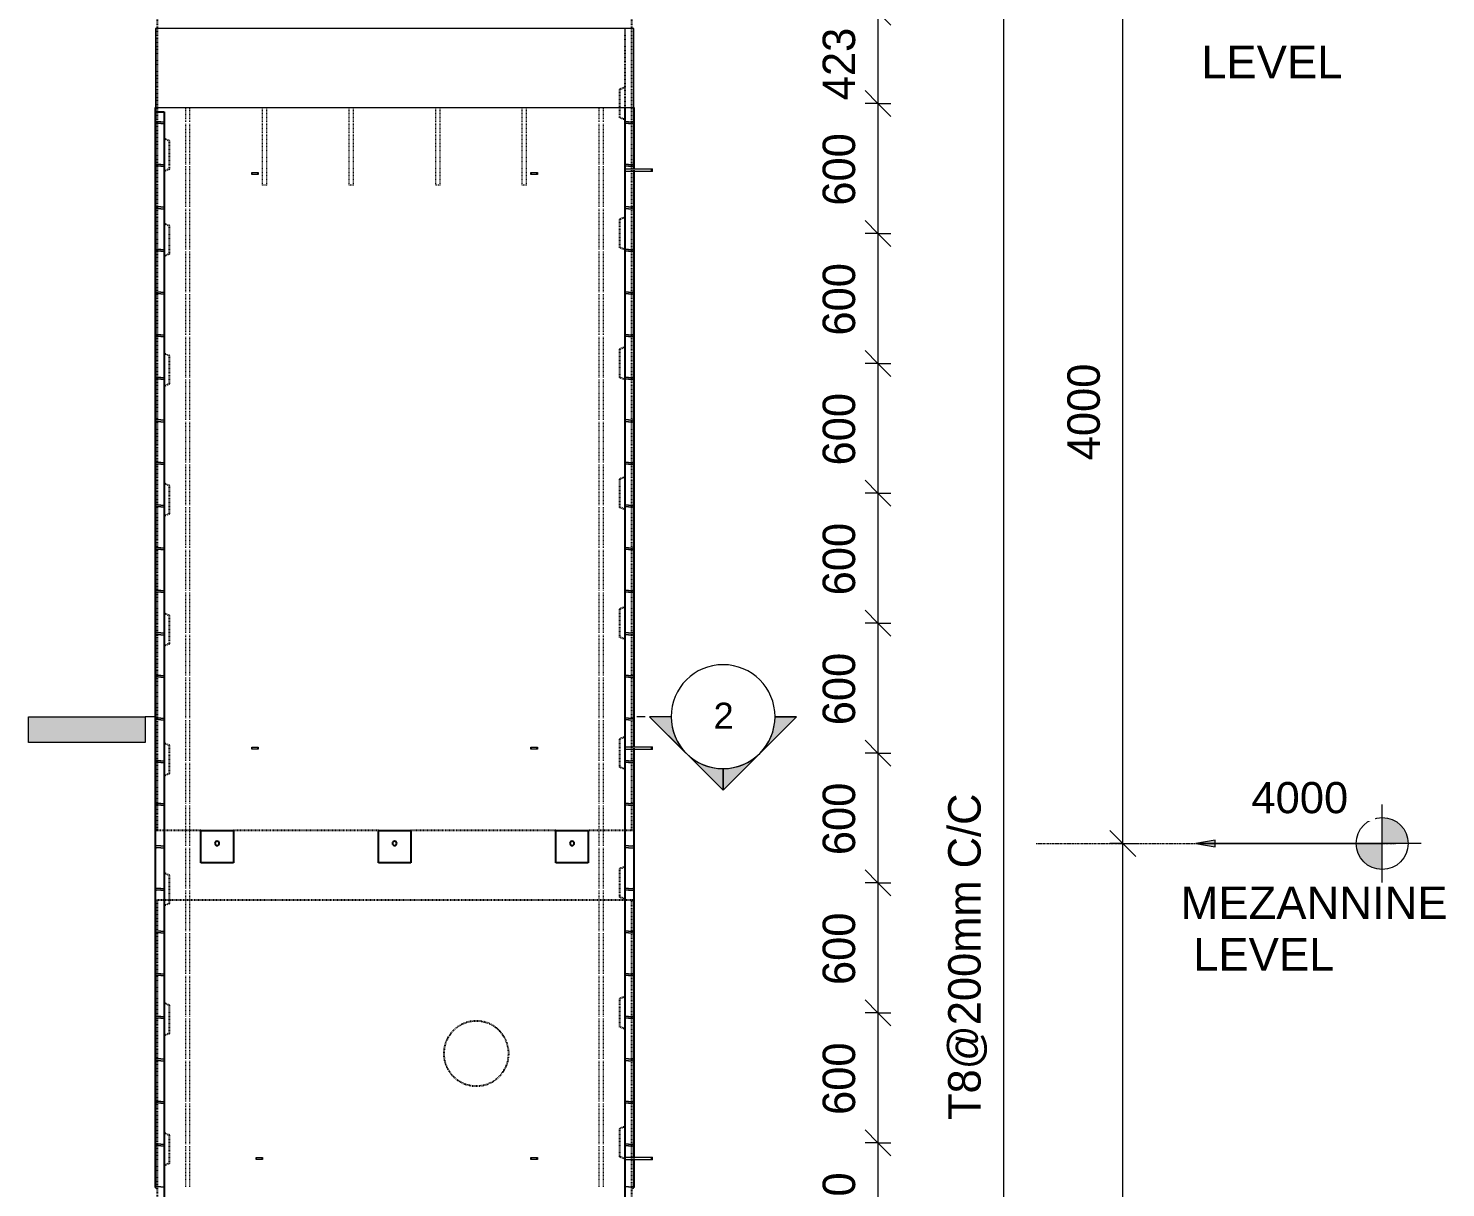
# Model space of a CAD drawing. Header units: millimetres. Extents: x -12535 to 7900, y -3006 to 13189.
# Drawn here: x -5556 to 993, y 2070 to 7425 of the extents above; entities that cross this region are included whole.
import ezdxf

# ---------------------------------------------------------------- set-up
doc = ezdxf.new("R2010")
doc.units = ezdxf.units.MM
doc.linetypes.add('Dash', pattern=[6.36, 3.18, -3.18])
doc.linetypes.add('Hidden', pattern=[7.14, 4.76, -2.38])
for name, color, linetype, lineweight in [('A-ANNO-DIMS', 211, 'Continuous', 9), ('A-ANNO-DIMS-60', 211, 'Continuous', 9), ('A-DETL-HDLN', 90, 'Hidden', 18), ('A-GENM', 13, 'Continuous', 18), ('A-WALL', 113, 'Continuous', 25), ('A-WALL-HDLN', 110, 'Dash', 25), ('G-ANNO-DIMS', 111, 'Continuous', 9), ('G-ANNO-SYMB', 111, 'Continuous', 9), ('G-ANNO-TEXT', 231, 'Continuous', 9), ('S-BEAM', 12, 'Continuous', 18), ('S-RBAR', 171, 'Continuous', 18)]:
    doc.layers.add(name, color=color, linetype=linetype, lineweight=lineweight)
doc.styles.add('Arial', font='arial.ttf', dxfattribs={"height": 120})
doc.styles.add('Arial_1', font='arial.ttf', dxfattribs={"height": 150})
doc.styles.add('Arial_2', font='arial.ttf', dxfattribs={"height": 144})
doc.styles.add('Nirmala UI Semilight', font='NirmalaS.ttf', dxfattribs={"height": 150})
doc.dimstyles.new('Arrow_Filled_-_2_5_NI_UI', dxfattribs={"dimscale": 304.8, "dimtxt": 157.104592, "dimasz": 0.393701, "dimexe": 0.19685, "dimexo": 0.0625, "dimgap": 0.19685, "dimtad": 1, "dimdec": 0, "dimzin": 0, "dimdsep": 46, "dimtxsty": 'Nirmala UI Semilight', "dimblk1": 'OBLIQUE', "dimblk2": 'OBLIQUE', "dimsah": 1, "dimcen": 0.09, "dimazin": 0, "dimtfac": 1, "dimtdec": 4, "dimtix": 1, "dimtmove": 0, "dimatfit": 3, "dimfxl": 0.19685, "dimfxlon": 1, "dimtvp": 1, "dimtolj": 1, "dimtzin": 0, "dimarcsym": 2})
doc.dimstyles.new('Arrow_Filled_-_2_5_NI_UI_1', dxfattribs={"dimscale": 304.8, "dimtxt": 157.104592, "dimasz": 0.393701, "dimexe": 0.19685, "dimexo": 0.0625, "dimgap": 0.19685, "dimtad": 1, "dimdec": 0, "dimzin": 0, "dimdsep": 46, "dimtxsty": 'Nirmala UI Semilight', "dimblk1": 'OBLIQUE', "dimblk2": 'OBLIQUE', "dimsah": 1, "dimcen": 0.09, "dimazin": 0, "dimtfac": 1, "dimtdec": 4, "dimtix": 1, "dimtmove": 2, "dimatfit": 3, "dimfxl": 0.19685, "dimfxlon": 1, "dimtvp": 1, "dimtolj": 1, "dimtzin": 0, "dimarcsym": 2})

# ---------------------------------------------------------------- blocks, each defined once
blk = doc.blocks.new('RR spread anchor face based - RR-SA-2_5-150-1876458-Elevation Front')
at = {"layer": 'A-GENM'}
for p, q in [((-3233.8, 6759.9), (-3231.3, 6759.9)), ((-3233.8, 6749.9), (-3233.8, 6759.9)), ((-3231.3, 6749.9), (-3233.8, 6749.9)), ((-3231.3, 6759.9), (-3206.3, 6759.9)), ((-3231.3, 6749.9), (-3231.3, 6759.9)), ((-3206.3, 6749.9), (-3231.3, 6749.9)), ((-3206.3, 6759.9), (-3203.8, 6759.9)), ((-3206.3, 6749.9), (-3206.3, 6759.9)), ((-3203.8, 6749.9), (-3206.3, 6749.9)), ((-3203.8, 6759.9), (-3203.8, 6749.9))]:
    blk.add_line(p, q, dxfattribs=at)
blk = doc.blocks.new('M_Rectangular Corbel - M_Rectangular Corbel-2619637-Elevation Front')
at = {"layer": 'S-BEAM'}
for p, q in [((-4968.8, 7425), (-4968.8, 7060)), ((-2758.8, 7425), (-4968.8, 7425)), ((-2758.8, 7060), (-2758.8, 7425)), ((-4968.8, 7060), (-2758.8, 7060))]:
    blk.add_line(p, q, dxfattribs=at)
blk = doc.blocks.new('RR spread anchor face based - RR-SA-4_0-180-1726831-Elevation Front')
at = {"layer": 'A-GENM'}
for p, q in [((-2798.8, -459.1), (-2676.7, -459.1)), ((-2676.7, -471.1), (-2798.8, -471.1)), ((-2676.7, -459.1), (-2671.7, -459.1)), ((-2676.7, -471.1), (-2676.7, -459.1)), ((-2671.7, -471.1), (-2676.7, -471.1)), ((-2671.7, -471.1), (-2671.7, -459.1))]:
    blk.add_line(p, q, dxfattribs=at)
blk = doc.blocks.new('DIMBLOCK34-Elevation Front')
at = {"layer": 'A-ANNO-DIMS-60'}
for p, q in [((-1630, 7500), (-1690, 7560)), ((-1630, 7500), (-1690, 7500)), ((-1630, 7500), (-1630, 7077.5)), ((-1630, 7500), (-1570, 7440)), ((-1630, 7500), (-1570, 7500)), ((-1630, 7077.5), (-1690, 7137.5)), ((-1630, 7077.5), (-1690, 7077.5)), ((-1630, 7077.5), (-1570, 7017.5)), ((-1630, 7077.5), (-1570, 7077.5))]:
    blk.add_line(p, q, dxfattribs=at)
at = {"layer": 'A-ANNO-DIMS-60', "color": 0, "insert": (-1885.7, 7093.1), "char_height": 150, "width": 414.756, "attachment_point": 1, "rotation": 90, "line_spacing_factor": 1.142579, "style": 'Nirmala UI Semilight'}
blk.add_mtext('423', dxfattribs=at)
blk = doc.blocks.new('_Oblique')
at = {"color": 0, "linetype": 'ByBlock', "lineweight": -2}
blk.add_line((-0.5, -0.5), (0.5, 0.5), dxfattribs=at)
blk = doc.blocks.new('DIMBLOCK35-Elevation Front')
at = {"layer": 'A-ANNO-DIMS-60'}
for p, q in [((-1630, 7077.5), (-1690, 7137.5)), ((-1630, 7077.5), (-1690, 7077.5)), ((-1630, 7077.5), (-1630, 6477.5)), ((-1630, 7077.5), (-1570, 7017.5)), ((-1630, 7077.5), (-1570, 7077.5)), ((-1630, 6477.5), (-1690, 6537.5)), ((-1630, 6477.5), (-1690, 6477.5)), ((-1630, 6477.5), (-1570, 6417.5)), ((-1630, 6477.5), (-1570, 6477.5))]:
    blk.add_line(p, q, dxfattribs=at)
at = {"layer": 'A-ANNO-DIMS-60', "color": 0, "insert": (-1885.7, 6606.1), "char_height": 150, "width": 411.328, "attachment_point": 1, "rotation": 90, "line_spacing_factor": 1.142579, "style": 'Nirmala UI Semilight'}
blk.add_mtext('600', dxfattribs=at)
blk = doc.blocks.new('DIMBLOCK36-Elevation Front')
at = {"layer": 'A-ANNO-DIMS-60'}
for p, q in [((-1630, 6477.5), (-1690, 6537.5)), ((-1630, 6477.5), (-1690, 6477.5)), ((-1630, 6477.5), (-1630, 5877.5)), ((-1630, 6477.5), (-1570, 6417.5)), ((-1630, 6477.5), (-1570, 6477.5)), ((-1630, 5877.5), (-1690, 5937.5)), ((-1630, 5877.5), (-1690, 5877.5)), ((-1630, 5877.5), (-1570, 5817.5)), ((-1630, 5877.5), (-1570, 5877.5))]:
    blk.add_line(p, q, dxfattribs=at)
at = {"layer": 'A-ANNO-DIMS-60', "color": 0, "insert": (-1885.7, 6006.1), "char_height": 150, "width": 411.328, "attachment_point": 1, "rotation": 90, "line_spacing_factor": 1.142579, "style": 'Nirmala UI Semilight'}
blk.add_mtext('600', dxfattribs=at)
blk = doc.blocks.new('DIMBLOCK37-Elevation Front')
at = {"layer": 'A-ANNO-DIMS-60'}
for p, q in [((-1630, 5877.5), (-1690, 5937.5)), ((-1630, 5877.5), (-1690, 5877.5)), ((-1630, 5877.5), (-1630, 5277.5)), ((-1630, 5877.5), (-1570, 5817.5)), ((-1630, 5877.5), (-1570, 5877.5)), ((-1630, 5277.5), (-1690, 5337.5)), ((-1630, 5277.5), (-1690, 5277.5)), ((-1630, 5277.5), (-1570, 5217.5)), ((-1630, 5277.5), (-1570, 5277.5))]:
    blk.add_line(p, q, dxfattribs=at)
at = {"layer": 'A-ANNO-DIMS-60', "color": 0, "insert": (-1885.7, 5406.1), "char_height": 150, "width": 411.328, "attachment_point": 1, "rotation": 90, "line_spacing_factor": 1.142579, "style": 'Nirmala UI Semilight'}
blk.add_mtext('600', dxfattribs=at)
blk = doc.blocks.new('DIMBLOCK38-Elevation Front')
at = {"layer": 'A-ANNO-DIMS-60'}
for p, q in [((-1630, 5277.5), (-1690, 5337.5)), ((-1630, 5277.5), (-1690, 5277.5)), ((-1630, 5277.5), (-1630, 4677.5)), ((-1630, 5277.5), (-1570, 5217.5)), ((-1630, 5277.5), (-1570, 5277.5)), ((-1630, 4677.5), (-1690, 4737.5)), ((-1630, 4677.5), (-1690, 4677.5)), ((-1630, 4677.5), (-1570, 4617.5)), ((-1630, 4677.5), (-1570, 4677.5))]:
    blk.add_line(p, q, dxfattribs=at)
at = {"layer": 'A-ANNO-DIMS-60', "color": 0, "insert": (-1885.7, 4806.1), "char_height": 150, "width": 411.328, "attachment_point": 1, "rotation": 90, "line_spacing_factor": 1.142579, "style": 'Nirmala UI Semilight'}
blk.add_mtext('600', dxfattribs=at)
blk = doc.blocks.new('DIMBLOCK39-Elevation Front')
at = {"layer": 'A-ANNO-DIMS-60'}
for p, q in [((-1630, 4677.5), (-1690, 4737.5)), ((-1630, 4677.5), (-1690, 4677.5)), ((-1630, 4677.5), (-1630, 4077.5)), ((-1630, 4677.5), (-1570, 4617.5)), ((-1630, 4677.5), (-1570, 4677.5)), ((-1630, 4077.5), (-1690, 4137.5)), ((-1630, 4077.5), (-1690, 4077.5)), ((-1630, 4077.5), (-1570, 4017.5)), ((-1630, 4077.5), (-1570, 4077.5))]:
    blk.add_line(p, q, dxfattribs=at)
at = {"layer": 'A-ANNO-DIMS-60', "color": 0, "insert": (-1885.7, 4206.1), "char_height": 150, "width": 411.328, "attachment_point": 1, "rotation": 90, "line_spacing_factor": 1.142579, "style": 'Nirmala UI Semilight'}
blk.add_mtext('600', dxfattribs=at)
blk = doc.blocks.new('DIMBLOCK40-Elevation Front')
at = {"layer": 'A-ANNO-DIMS-60'}
for p, q in [((-1630, 4077.5), (-1690, 4137.5)), ((-1630, 4077.5), (-1690, 4077.5)), ((-1630, 4077.5), (-1630, 3477.5)), ((-1630, 4077.5), (-1570, 4017.5)), ((-1630, 4077.5), (-1570, 4077.5)), ((-1630, 3477.5), (-1690, 3537.5)), ((-1630, 3477.5), (-1690, 3477.5)), ((-1630, 3477.5), (-1570, 3417.5)), ((-1630, 3477.5), (-1570, 3477.5))]:
    blk.add_line(p, q, dxfattribs=at)
at = {"layer": 'A-ANNO-DIMS-60', "color": 0, "insert": (-1885.7, 3606.1), "char_height": 150, "width": 411.328, "attachment_point": 1, "rotation": 90, "line_spacing_factor": 1.142579, "style": 'Nirmala UI Semilight'}
blk.add_mtext('600', dxfattribs=at)
blk = doc.blocks.new('DIMBLOCK41-Elevation Front')
at = {"layer": 'A-ANNO-DIMS-60'}
for p, q in [((-1630, 3477.5), (-1690, 3537.5)), ((-1630, 3477.5), (-1690, 3477.5)), ((-1630, 3477.5), (-1630, 2877.5)), ((-1630, 3477.5), (-1570, 3417.5)), ((-1630, 3477.5), (-1570, 3477.5)), ((-1630, 2877.5), (-1690, 2937.5)), ((-1630, 2877.5), (-1690, 2877.5)), ((-1630, 2877.5), (-1570, 2817.5)), ((-1630, 2877.5), (-1570, 2877.5))]:
    blk.add_line(p, q, dxfattribs=at)
at = {"layer": 'A-ANNO-DIMS-60', "color": 0, "insert": (-1885.7, 3006.1), "char_height": 150, "width": 411.328, "attachment_point": 1, "rotation": 90, "line_spacing_factor": 1.142579, "style": 'Nirmala UI Semilight'}
blk.add_mtext('600', dxfattribs=at)
blk = doc.blocks.new('DIMBLOCK42-Elevation Front')
at = {"layer": 'A-ANNO-DIMS-60'}
for p, q in [((-1630, 2877.5), (-1690, 2937.5)), ((-1630, 2877.5), (-1690, 2877.5)), ((-1630, 2877.5), (-1630, 2277.5)), ((-1630, 2877.5), (-1570, 2817.5)), ((-1630, 2877.5), (-1570, 2877.5)), ((-1630, 2277.5), (-1690, 2337.5)), ((-1630, 2277.5), (-1690, 2277.5)), ((-1630, 2277.5), (-1570, 2217.5)), ((-1630, 2277.5), (-1570, 2277.5))]:
    blk.add_line(p, q, dxfattribs=at)
at = {"layer": 'A-ANNO-DIMS-60', "color": 0, "insert": (-1885.7, 2406.1), "char_height": 150, "width": 411.328, "attachment_point": 1, "rotation": 90, "line_spacing_factor": 1.142579, "style": 'Nirmala UI Semilight'}
blk.add_mtext('600', dxfattribs=at)
blk = doc.blocks.new('DIMBLOCK43-Elevation Front')
at = {"layer": 'A-ANNO-DIMS-60'}
for p, q in [((-1630, 2277.5), (-1690, 2337.5)), ((-1630, 2277.5), (-1690, 2277.5)), ((-1630, 2277.5), (-1630, 1677.5)), ((-1630, 2277.5), (-1570, 2217.5)), ((-1630, 2277.5), (-1570, 2277.5)), ((-1630, 1677.5), (-1690, 1737.5)), ((-1630, 1677.5), (-1690, 1677.5)), ((-1630, 1677.5), (-1570, 1617.5)), ((-1630, 1677.5), (-1570, 1677.5))]:
    blk.add_line(p, q, dxfattribs=at)
at = {"layer": 'A-ANNO-DIMS-60', "color": 0, "insert": (-1885.7, 1806.1), "char_height": 150, "width": 411.328, "attachment_point": 1, "rotation": 90, "line_spacing_factor": 1.142579, "style": 'Nirmala UI Semilight'}
blk.add_mtext('600', dxfattribs=at)
blk = doc.blocks.new('DIMBLOCK51-Elevation Front')
at = {"layer": 'A-ANNO-DIMS-60'}
for p, q in [((-1050, 7580), (-1110, 7640)), ((-1050, 7580), (-1110, 7580)), ((-1050, 7580), (-1050, -1275)), ((-1050, 7580), (-990, 7520)), ((-1050, 7580), (-990, 7580)), ((-1050, -1275), (-1110, -1215)), ((-1050, -1275), (-1110, -1275)), ((-1050, -1275), (-990, -1335)), ((-1050, -1275), (-990, -1275))]:
    blk.add_line(p, q, dxfattribs=at)
at = {"layer": 'A-ANNO-DIMS-60', "color": 0, "insert": (-1305.7, 2382.7), "char_height": 150, "width": 1847.55, "attachment_point": 1, "rotation": 90, "line_spacing_factor": 1.142579, "style": 'Nirmala UI Semilight'}
blk.add_mtext('T8@200mm C/C', dxfattribs=at)
blk = doc.blocks.new('Spot Elevations - M_Spot Elevation - Target Filled-10609-Elevation Front')
at = {"layer": 'G-ANNO-DIMS'}
h = blk.add_hatch(color=256, dxfattribs=at)
edge = h.paths.add_edge_path()
edge.add_line((647.1, 7660), (767.1, 7660))
edge.add_arc((647.1, 7660), 120, 0, 90)
edge.add_line((647.1, 7780), (647.1, 7660))
h = blk.add_hatch(color=256, dxfattribs=at)
edge = h.paths.add_edge_path()
edge.add_line((647.1, 7660), (527.1, 7660))
edge.add_arc((647.1, 7660), 120, 180, 270)
edge.add_line((647.1, 7540), (647.1, 7660))
for p, q in [((647.1, 7480), (647.1, 7840)), ((827.1, 7660), (-192.9, 7660))]:
    blk.add_line(p, q, dxfattribs=at)
blk.add_circle((647.1, 7660), 120, dxfattribs=at)
blk = doc.blocks.new('DIMBLOCK82-Elevation Front')
at = {"layer": 'A-ANNO-DIMS-60'}
for p, q in [((-499.1, 3660), (-559.1, 3720)), ((-499.1, 3660), (-559.1, 3660)), ((-499.1, -1395), (-499.1, 3660)), ((-499.1, 3660), (-439.1, 3600)), ((-499.1, 3660), (-439.1, 3660)), ((-499.1, -1395), (-559.1, -1335)), ((-499.1, -1395), (-559.1, -1395)), ((-499.1, -1395), (-439.1, -1455)), ((-499.1, -1395), (-439.1, -1395))]:
    blk.add_line(p, q, dxfattribs=at)
at = {"layer": 'A-ANNO-DIMS-60', "color": 0, "insert": (-754.8, 904), "char_height": 150, "width": 548.438, "attachment_point": 1, "rotation": 90, "line_spacing_factor": 1.142579, "style": 'Nirmala UI Semilight'}
blk.add_mtext('5055', dxfattribs=at)
blk = doc.blocks.new('DIMBLOCK83-Elevation Front')
at = {"layer": 'A-ANNO-DIMS-60'}
for p, q in [((-499.1, 7660), (-559.1, 7720)), ((-499.1, 7660), (-559.1, 7660)), ((-499.1, 3660), (-499.1, 7660)), ((-499.1, 7660), (-439.1, 7600)), ((-499.1, 7660), (-439.1, 7660)), ((-499.1, 3660), (-559.1, 3720)), ((-499.1, 3660), (-559.1, 3660)), ((-499.1, 3660), (-439.1, 3600)), ((-499.1, 3660), (-439.1, 3660))]:
    blk.add_line(p, q, dxfattribs=at)
at = {"layer": 'A-ANNO-DIMS-60', "color": 0, "insert": (-754.8, 5430.1), "char_height": 150, "width": 551.866, "attachment_point": 1, "rotation": 90, "line_spacing_factor": 1.142579, "style": 'Nirmala UI Semilight'}
blk.add_mtext('4000', dxfattribs=at)
blk = doc.blocks.new('Detail View - M_Section Tail - Filled Horizontal-14034-Elevation Front')
at = {"layer": 'G-ANNO-SYMB'}
blk.add_hatch(color=256, dxfattribs=at).paths.add_polyline_path([(-5039.6, -754.4), (-5039.6, -634.4), (-5579.6, -634.4), (-5579.6, -754.4)])
for p, q in [((-5579.6, -754.4), (-5579.6, -634.4)), ((-5579.6, -634.4), (-5039.6, -634.4)), ((-5039.6, -634.4), (-5039.6, -754.4)), ((-5039.6, -754.4), (-5579.6, -754.4))]:
    blk.add_line(p, q, dxfattribs=at)
blk = doc.blocks.new('Detail View - M_Section Head - Filled SHOP DWG-1002450-Elevation Front')
at = {"layer": 'G-ANNO-SYMB'}
h = blk.add_hatch(color=256, dxfattribs=at)
edge = h.paths.add_edge_path()
edge.add_line((-2685.4, -634.4), (-2585.9, -634.4))
edge.add_arc((-2345.9, -634.4), 240, 180, 225)
edge.add_line((-2515.6, -804.1), (-2685.4, -634.4))
h = blk.add_hatch(color=256, dxfattribs=at)
edge = h.paths.add_edge_path()
edge.add_line((-2006.5, -634.4), (-2176.2, -804.1))
edge.add_arc((-2345.9, -634.4), 240, 315, 360)
edge.add_line((-2105.9, -634.4), (-2006.5, -634.4))
h = blk.add_hatch(color=256, dxfattribs=at)
edge = h.paths.add_edge_path()
edge.add_line((-2345.9, -973.8), (-2515.6, -804.1))
edge.add_arc((-2345.9, -634.4), 240, 225, 270)
edge.add_line((-2345.9, -874.4), (-2345.9, -973.8))
h = blk.add_hatch(color=256, dxfattribs=at)
edge = h.paths.add_edge_path()
edge.add_line((-2345.9, -973.8), (-2345.9, -874.4))
edge.add_arc((-2345.9, -634.4), 240, 270, 315)
edge.add_line((-2176.2, -804.1), (-2345.9, -973.8))
for p, q in [((-2345.9, -973.8), (-2685.4, -634.4)), ((-2585.9, -634.4), (-2685.4, -634.4)), ((-2685.4, -634.4), (-2515.6, -804.1)), ((-2585.9, -634.4), (-2685.4, -634.4)), ((-2345.9, -973.8), (-2006.5, -634.4)), ((-2176.2, -804.1), (-2006.5, -634.4)), ((-2105.9, -634.4), (-2006.5, -634.4)), ((-2006.5, -634.4), (-2105.9, -634.4)), ((-2515.6, -804.1), (-2345.9, -973.8)), ((-2345.9, -973.8), (-2176.2, -804.1)), ((-2345.9, -874.4), (-2345.9, -973.8)), ((-2345.9, -973.8), (-2345.9, -874.4))]:
    blk.add_line(p, q, dxfattribs=at)
for start, end in [(360, 180), (180, 360), (180, 225), (315, 0), (225, 270), (270, 315)]:
    blk.add_arc((-2345.9, -634.4), 240, start, end, dxfattribs=at)

msp = doc.modelspace()

# ---------------------------------------------------------------- hatches: boundary and pattern name
at = {"layer": 'G-ANNO-DIMS'}
msp.add_hatch(color=256, dxfattribs=at).paths.add_polyline_path([(-161.7, 3660), (-71.7, 3644.1), (-71.7, 3675.9)])

# ---------------------------------------------------------------- linework, layer by layer
at = {"layer": 'A-DETL-HDLN'}
msp.add_line((-898.8, 3660), (761.2, 3660), dxfattribs=at)
at = {"layer": 'A-WALL'}
for p, q in [((-4968.8, 6990), (-4968.8, 7060)), ((-4968.8, 7040), (-4928.8, 7040)), ((-4928.8, 7040), (-4928.8, -1395)), ((-2798.8, -1395), (-2798.8, 7060)), ((-2758.8, 7060), (-2758.8, 6990)), ((-4968.8, 6793.3), (-4968.8, 6989.3)), ((-2758.8, 6989.3), (-2758.8, 6793.3)), ((-4968.8, 6596.5), (-4968.8, 6792.5)), ((-2758.8, 6792.5), (-2758.8, 6775.9)), ((-2758.8, 6763.9), (-2758.8, 6596.5)), ((-4968.8, 6399.7), (-4968.8, 6595.7)), ((-2758.8, 6595.7), (-2758.8, 6399.7)), ((-4968.8, 6202.9), (-4968.8, 6399)), ((-2758.8, 6399), (-2758.8, 6202.9)), ((-4968.8, 6006.2), (-4968.8, 6202.2)), ((-2758.8, 6202.2), (-2758.8, 6006.2)), ((-4968.8, 5809.4), (-4968.8, 6005.4)), ((-2758.8, 6005.4), (-2758.8, 5809.4)), ((-4968.8, 5612.6), (-4968.8, 5808.6)), ((-2758.8, 5808.6), (-2758.8, 5612.6)), ((-4968.8, 5415.8), (-4968.8, 5611.8)), ((-2758.8, 5611.8), (-2758.8, 5415.8)), ((-4968.8, 5219), (-4968.8, 5415.1)), ((-2758.8, 5415.1), (-2758.8, 5219)), ((-4968.8, 5022.3), (-4968.8, 5218.3)), ((-2758.8, 5218.3), (-2758.8, 5022.3)), ((-4968.8, 4825.5), (-4968.8, 5021.5)), ((-2758.8, 5021.5), (-2758.8, 4825.5)), ((-4968.8, 4628.7), (-4968.8, 4824.7)), ((-2758.8, 4824.7), (-2758.8, 4628.7)), ((-4968.8, 4431.9), (-4968.8, 4628)), ((-2758.8, 4628), (-2758.8, 4431.9)), ((-4968.8, 4235.2), (-4968.8, 4431.2)), ((-2758.8, 4431.2), (-2758.8, 4235.2)), ((-4968.8, 4038.4), (-4968.8, 4234.4)), ((-2758.8, 4234.4), (-2758.8, 4105.9)), ((-2758.8, 4093.9), (-2758.8, 4038.4)), ((-4968.8, 3841.6), (-4968.8, 4037.6)), ((-2758.8, 4037.6), (-2758.8, 3841.6)), ((-4968.8, 3644.8), (-4968.8, 3840.8)), ((-2758.8, 3840.8), (-2758.8, 3644.8)), ((-4758.8, 3720), (-4608.8, 3720)), ((-4758.8, 3570), (-4758.8, 3720)), ((-4608.8, 3720), (-4608.8, 3570)), ((-3938.8, 3720), (-3788.8, 3720)), ((-3938.8, 3570), (-3938.8, 3720)), ((-3788.8, 3720), (-3788.8, 3570)), ((-3118.8, 3720), (-2968.8, 3720)), ((-3118.8, 3570), (-3118.8, 3720)), ((-2968.8, 3720), (-2968.8, 3570)), ((-4968.8, 3448), (-4968.8, 3644.1)), ((-2758.8, 3644.1), (-2758.8, 3448)), ((-4608.8, 3570), (-4758.8, 3570)), ((-3788.8, 3570), (-3938.8, 3570)), ((-2968.8, 3570), (-3118.8, 3570)), ((-4968.8, 3251.3), (-4968.8, 3447.3)), ((-2758.8, 3447.3), (-2758.8, 3251.3)), ((-4968.8, 3054.5), (-4968.8, 3250.5)), ((-2758.8, 3250.5), (-2758.8, 3054.5)), ((-4968.8, 2857.7), (-4968.8, 3053.7)), ((-2758.8, 3053.7), (-2758.8, 2857.7)), ((-4968.8, 2660.9), (-4968.8, 2857)), ((-2758.8, 2857), (-2758.8, 2660.9)), ((-4968.8, 2464.2), (-4968.8, 2660.2)), ((-2758.8, 2660.2), (-2758.8, 2464.2)), ((-4968.8, 2267.4), (-4968.8, 2463.4)), ((-2758.8, 2463.4), (-2758.8, 2267.4)), ((-4968.8, 2070.6), (-4968.8, 2266.6)), ((-2758.8, 2266.6), (-2758.8, 2210.9)), ((-2758.8, 2198.9), (-2758.8, 2070.6))]:
    msp.add_line(p, q, dxfattribs=at)
for centre, start, end in [((-4683.8, 3660), 0, 180), ((-3863.8, 3660), 0, 180), ((-3043.8, 3660), 0, 180), ((-4683.8, 3660), 180, 0), ((-3863.8, 3660), 180, 0), ((-3043.8, 3660), 180, 0)]:
    msp.add_arc(centre, 10, start, end, dxfattribs=at)
at = {"layer": 'A-WALL-HDLN'}
for p, q in [((-4958.8, 3720), (-4958.8, 7660)), ((-2768.8, 7660), (-2768.8, 3720)), ((-2798.8, 7060), (-2798.8, 7425)), ((-2798.8, 7152.5), (-2823.8, 7142.5)), ((-2823.8, 7142.5), (-2823.8, 7012.5)), ((-2798.8, 7002.5), (-2823.8, 7012.5)), ((-4903.8, 6905), (-4928.8, 6915)), ((-4903.8, 6775), (-4903.8, 6905)), ((-4903.8, 6775), (-4928.8, 6765)), ((-2758.8, 6775.9), (-2758.8, 6763.9)), ((-2798.8, 6552.5), (-2823.8, 6542.5)), ((-4903.8, 6512.5), (-4928.8, 6522.5)), ((-4903.8, 6382.5), (-4903.8, 6512.5)), ((-2823.8, 6542.5), (-2823.8, 6412.5)), ((-4903.8, 6382.5), (-4928.8, 6372.5)), ((-2798.8, 6402.5), (-2823.8, 6412.5)), ((-4903.8, 5912.5), (-4928.8, 5922.5)), ((-4903.8, 5782.5), (-4903.8, 5912.5)), ((-2798.8, 5952.5), (-2823.8, 5942.5)), ((-2823.8, 5942.5), (-2823.8, 5812.5)), ((-4903.8, 5782.5), (-4928.8, 5772.5)), ((-2798.8, 5802.5), (-2823.8, 5812.5)), ((-4903.8, 5312.5), (-4928.8, 5322.5)), ((-4903.8, 5182.5), (-4903.8, 5312.5)), ((-2798.8, 5352.5), (-2823.8, 5342.5)), ((-2823.8, 5342.5), (-2823.8, 5212.5)), ((-4903.8, 5182.5), (-4928.8, 5172.5)), ((-2798.8, 5202.5), (-2823.8, 5212.5)), ((-4903.8, 4712.5), (-4928.8, 4722.5)), ((-2798.8, 4752.5), (-2823.8, 4742.5)), ((-2823.8, 4742.5), (-2823.8, 4612.5)), ((-4903.8, 4582.5), (-4903.8, 4712.5)), ((-2798.8, 4602.5), (-2823.8, 4612.5)), ((-4903.8, 4582.5), (-4928.8, 4572.5)), ((-2798.8, 4152.5), (-2823.8, 4142.5)), ((-2823.8, 4142.5), (-2823.8, 4012.5)), ((-4903.8, 4112.5), (-4928.8, 4122.5)), ((-4903.8, 3982.5), (-4903.8, 4112.5)), ((-2758.8, 4105.9), (-2758.8, 4093.9)), ((-2798.8, 4002.5), (-2823.8, 4012.5)), ((-4903.8, 3982.5), (-4928.8, 3972.5)), ((-4958.8, 3720), (-4968.8, 3720)), ((-4758.9, 3720), (-4968.8, 3720)), ((-3938.9, 3720), (-4608.8, 3720)), ((-3118.9, 3720), (-3788.8, 3720)), ((-2758.8, 3720), (-2968.8, 3720)), ((-2758.8, 3720), (-2768.8, 3720)), ((-2798.8, 3552.5), (-2823.8, 3542.5)), ((-2823.8, 3542.5), (-2823.8, 3412.5)), ((-4903.8, 3512.5), (-4928.8, 3522.5)), ((-4903.8, 3382.5), (-4903.8, 3512.5)), ((-2798.8, 3402.5), (-2823.8, 3412.5)), ((-4968.8, 3400), (-4958.8, 3400)), ((-4968.8, 3400), (-2758.8, 3400)), ((-4958.8, -1395), (-4958.8, 3400)), ((-4903.8, 3382.5), (-4928.8, 3372.5)), ((-2768.8, 3400), (-2768.8, -1395)), ((-2768.8, 3400), (-2758.8, 3400)), ((-2798.8, 2952.5), (-2823.8, 2942.5)), ((-4903.8, 2912.5), (-4928.8, 2922.5)), ((-4903.8, 2782.5), (-4903.8, 2912.5)), ((-2823.8, 2942.5), (-2823.8, 2812.5)), ((-4903.8, 2782.5), (-4928.8, 2772.5)), ((-2798.8, 2802.5), (-2823.8, 2812.5)), ((-4903.8, 2312.5), (-4928.8, 2322.5)), ((-4903.8, 2182.5), (-4903.8, 2312.5)), ((-2798.8, 2352.5), (-2823.8, 2342.5)), ((-2823.8, 2342.5), (-2823.8, 2212.5)), ((-4903.8, 2182.5), (-4928.8, 2172.5)), ((-2798.8, 2202.5), (-2823.8, 2212.5)), ((-2758.8, 2210.9), (-2758.8, 2198.9))]:
    msp.add_line(p, q, dxfattribs=at)
for start, end in [(90, 270), (270, 90)]:
    msp.add_arc((-3486.4, 2689.8), 150, start, end, dxfattribs=at)
at = {"layer": 'G-ANNO-DIMS'}
for p, q in [((-71.7, 3675.9), (-161.7, 3660)), ((-71.7, 3644.1), (-71.7, 3675.9)), ((-161.7, 3660), (-71.7, 3644.1)), ((-161.7, 3660), (206.5, 3660)), ((206.5, 3660), (699.8, 3660))]:
    msp.add_line(p, q, dxfattribs=at)
at = {"layer": 'G-ANNO-SYMB'}
for p, q in [((-4975.2, 4245.6), (-5016.3, 4245.6)), ((-2705.9, 4245.6), (-2744.7, 4245.6))]:
    msp.add_line(p, q, dxfattribs=at)
at = {"layer": 'S-RBAR', "linetype": 'Dash'}
for p, q in [((-4829.3, 6993.7), (-4829.3, 7060)), ((-4809.3, 6993.7), (-4809.3, 7060)), ((-4473.9, 6700), (-4473.9, 7060)), ((-4453.9, 6700), (-4453.9, 7060)), ((-4073.7, 6700), (-4073.7, 7060)), ((-4053.7, 6700), (-4053.7, 7060)), ((-3673.7, 6700), (-3673.7, 7060)), ((-3653.7, 6700), (-3653.7, 7060)), ((-3273.7, 6700), (-3273.7, 7060)), ((-3253.7, 6700), (-3253.7, 7060)), ((-2918.3, 6993.7), (-2918.3, 7060)), ((-2898.3, 6993.7), (-2898.3, 7060)), ((-4829.3, 6796.9), (-4829.3, 6985.7)), ((-4809.3, 6796.9), (-4809.3, 6985.7)), ((-2918.3, 6796.9), (-2918.3, 6985.7)), ((-2898.3, 6796.9), (-2898.3, 6985.7)), ((-4829.3, 6600.1), (-4829.3, 6788.9)), ((-4809.3, 6600.1), (-4809.3, 6788.9)), ((-2918.3, 6600.1), (-2918.3, 6788.9)), ((-2898.3, 6600.1), (-2898.3, 6788.9)), ((-4453.9, 6700), (-4473.9, 6700)), ((-4053.7, 6700), (-4073.7, 6700)), ((-3653.7, 6700), (-3673.7, 6700)), ((-3253.7, 6700), (-3273.7, 6700)), ((-4829.3, 6403.3), (-4829.3, 6592.1)), ((-4809.3, 6403.3), (-4809.3, 6592.1)), ((-2918.3, 6403.3), (-2918.3, 6592.1)), ((-2898.3, 6403.3), (-2898.3, 6592.1)), ((-4829.3, 6206.6), (-4829.3, 6395.3)), ((-4809.3, 6206.6), (-4809.3, 6395.3)), ((-2918.3, 6206.6), (-2918.3, 6395.3)), ((-2898.3, 6206.6), (-2898.3, 6395.3)), ((-4829.3, 6009.8), (-4829.3, 6198.6)), ((-4809.3, 6009.8), (-4809.3, 6198.6)), ((-2918.3, 6009.8), (-2918.3, 6198.6)), ((-2898.3, 6009.8), (-2898.3, 6198.6)), ((-4829.3, 5813), (-4829.3, 6001.8)), ((-4809.3, 5813), (-4809.3, 6001.8)), ((-2918.3, 5813), (-2918.3, 6001.8)), ((-2898.3, 5813), (-2898.3, 6001.8)), ((-4829.3, 5616.2), (-4829.3, 5805)), ((-4809.3, 5616.2), (-4809.3, 5805)), ((-2918.3, 5616.2), (-2918.3, 5805)), ((-2898.3, 5616.2), (-2898.3, 5805)), ((-4829.3, 5419.4), (-4829.3, 5608.2)), ((-4809.3, 5419.4), (-4809.3, 5608.2)), ((-2918.3, 5419.4), (-2918.3, 5608.2)), ((-2898.3, 5419.4), (-2898.3, 5608.2)), ((-4829.3, 5222.7), (-4829.3, 5411.4)), ((-4809.3, 5222.7), (-4809.3, 5411.4)), ((-2918.3, 5222.7), (-2918.3, 5411.4)), ((-2898.3, 5222.7), (-2898.3, 5411.4)), ((-4829.3, 5025.9), (-4829.3, 5214.7)), ((-4809.3, 5025.9), (-4809.3, 5214.7)), ((-2918.3, 5025.9), (-2918.3, 5214.7)), ((-2898.3, 5025.9), (-2898.3, 5214.7)), ((-4829.3, 4829.1), (-4829.3, 5017.9)), ((-4809.3, 4829.1), (-4809.3, 5017.9)), ((-2918.3, 4829.1), (-2918.3, 5017.9)), ((-2898.3, 4829.1), (-2898.3, 5017.9)), ((-4829.3, 4632.3), (-4829.3, 4821.1)), ((-4809.3, 4632.3), (-4809.3, 4821.1)), ((-2918.3, 4632.3), (-2918.3, 4821.1)), ((-2898.3, 4632.3), (-2898.3, 4821.1)), ((-4829.3, 4435.6), (-4829.3, 4624.3)), ((-4809.3, 4435.6), (-4809.3, 4624.3)), ((-2918.3, 4435.6), (-2918.3, 4624.3)), ((-2898.3, 4435.6), (-2898.3, 4624.3)), ((-4829.3, 4238.8), (-4829.3, 4427.6)), ((-4809.3, 4238.8), (-4809.3, 4427.6)), ((-2918.3, 4238.8), (-2918.3, 4427.6)), ((-2898.3, 4238.8), (-2898.3, 4427.6)), ((-4829.3, 4042), (-4829.3, 4230.8)), ((-4809.3, 4042), (-4809.3, 4230.8)), ((-2918.3, 4042), (-2918.3, 4230.8)), ((-2898.3, 4042), (-2898.3, 4230.8)), ((-4829.3, 3845.2), (-4829.3, 4034)), ((-4809.3, 3845.2), (-4809.3, 4034)), ((-2918.3, 3845.2), (-2918.3, 4034)), ((-2898.3, 3845.2), (-2898.3, 4034)), ((-4829.3, 3648.4), (-4829.3, 3837.2)), ((-4809.3, 3648.4), (-4809.3, 3837.2)), ((-2918.3, 3648.4), (-2918.3, 3837.2)), ((-2898.3, 3648.4), (-2898.3, 3837.2)), ((-4829.3, 3451.7), (-4829.3, 3640.4)), ((-4809.3, 3451.7), (-4809.3, 3640.4)), ((-2918.3, 3451.7), (-2918.3, 3640.4)), ((-2898.3, 3451.7), (-2898.3, 3640.4)), ((-4829.3, 3254.9), (-4829.3, 3443.7)), ((-4809.3, 3254.9), (-4809.3, 3443.7)), ((-2918.3, 3254.9), (-2918.3, 3443.7)), ((-2898.3, 3254.9), (-2898.3, 3443.7)), ((-4829.3, 3058.1), (-4829.3, 3246.9)), ((-4809.3, 3058.1), (-4809.3, 3246.9)), ((-2918.3, 3058.1), (-2918.3, 3246.9)), ((-2898.3, 3058.1), (-2898.3, 3246.9)), ((-4829.3, 2861.3), (-4829.3, 3050.1)), ((-4809.3, 2861.3), (-4809.3, 3050.1)), ((-2918.3, 2861.3), (-2918.3, 3050.1)), ((-2898.3, 2861.3), (-2898.3, 3050.1)), ((-4829.3, 2664.6), (-4829.3, 2853.3)), ((-4809.3, 2664.6), (-4809.3, 2853.3)), ((-2918.3, 2664.6), (-2918.3, 2853.3)), ((-2898.3, 2664.6), (-2898.3, 2853.3)), ((-4829.3, 2467.8), (-4829.3, 2656.6)), ((-4809.3, 2467.8), (-4809.3, 2656.6)), ((-2918.3, 2467.8), (-2918.3, 2656.6)), ((-2898.3, 2467.8), (-2898.3, 2656.6)), ((-4829.3, 2271), (-4829.3, 2459.8)), ((-4809.3, 2271), (-4809.3, 2459.8)), ((-2918.3, 2271), (-2918.3, 2459.8)), ((-2898.3, 2271), (-2898.3, 2459.8)), ((-4829.3, 2074.2), (-4829.3, 2263)), ((-4809.3, 2074.2), (-4809.3, 2263)), ((-2918.3, 2074.2), (-2918.3, 2263)), ((-2898.3, 2074.2), (-2898.3, 2263))]:
    msp.add_line(p, q, dxfattribs=at)
at = {"layer": 'S-RBAR'}
for p, q in [((-4944.8, 6993.7), (-4964.8, 6993.7)), ((-4944.8, 6985.7), (-4964.8, 6985.7)), ((-4944.8, 6993.7), (-4928.8, 6993.7)), ((-4944.8, 6985.7), (-4928.8, 6985.7)), ((-2782.8, 6993.7), (-2798.8, 6993.7)), ((-2782.8, 6985.7), (-2798.8, 6985.7)), ((-2782.8, 6993.7), (-2762.8, 6993.7)), ((-2782.8, 6985.7), (-2762.8, 6985.7)), ((-4944.8, 6796.9), (-4964.8, 6796.9)), ((-4944.8, 6788.9), (-4964.8, 6788.9)), ((-4944.8, 6796.9), (-4928.8, 6796.9)), ((-4944.8, 6788.9), (-4928.8, 6788.9)), ((-2782.8, 6796.9), (-2798.8, 6796.9)), ((-2782.8, 6788.9), (-2798.8, 6788.9)), ((-2782.8, 6796.9), (-2762.8, 6796.9)), ((-2782.8, 6788.9), (-2762.8, 6788.9)), ((-4944.8, 6600.1), (-4964.8, 6600.1)), ((-4944.8, 6592.1), (-4964.8, 6592.1)), ((-4944.8, 6600.1), (-4928.8, 6600.1)), ((-4944.8, 6592.1), (-4928.8, 6592.1)), ((-2782.8, 6600.1), (-2798.8, 6600.1)), ((-2782.8, 6592.1), (-2798.8, 6592.1)), ((-2782.8, 6600.1), (-2762.8, 6600.1)), ((-2782.8, 6592.1), (-2762.8, 6592.1)), ((-4944.8, 6403.3), (-4964.8, 6403.3)), ((-4944.8, 6395.3), (-4964.8, 6395.3)), ((-4944.8, 6403.3), (-4928.8, 6403.3)), ((-4944.8, 6395.3), (-4928.8, 6395.3)), ((-2782.8, 6403.3), (-2798.8, 6403.3)), ((-2782.8, 6395.3), (-2798.8, 6395.3)), ((-2782.8, 6403.3), (-2762.8, 6403.3)), ((-2782.8, 6395.3), (-2762.8, 6395.3)), ((-4944.8, 6206.6), (-4964.8, 6206.6)), ((-4944.8, 6198.6), (-4964.8, 6198.6)), ((-4944.8, 6206.6), (-4928.8, 6206.6)), ((-4944.8, 6198.6), (-4928.8, 6198.6)), ((-2782.8, 6206.6), (-2798.8, 6206.6)), ((-2782.8, 6198.6), (-2798.8, 6198.6)), ((-2782.8, 6206.6), (-2762.8, 6206.6)), ((-2782.8, 6198.6), (-2762.8, 6198.6)), ((-4944.8, 6009.8), (-4964.8, 6009.8)), ((-4944.8, 6001.8), (-4964.8, 6001.8)), ((-4944.8, 6009.8), (-4928.8, 6009.8)), ((-4944.8, 6001.8), (-4928.8, 6001.8)), ((-2782.8, 6009.8), (-2798.8, 6009.8)), ((-2782.8, 6001.8), (-2798.8, 6001.8)), ((-2782.8, 6009.8), (-2762.8, 6009.8)), ((-2782.8, 6001.8), (-2762.8, 6001.8)), ((-4944.8, 5813), (-4964.8, 5813)), ((-4944.8, 5805), (-4964.8, 5805)), ((-4944.8, 5813), (-4928.8, 5813)), ((-4944.8, 5805), (-4928.8, 5805)), ((-2782.8, 5813), (-2798.8, 5813)), ((-2782.8, 5805), (-2798.8, 5805)), ((-2782.8, 5813), (-2762.8, 5813)), ((-2782.8, 5805), (-2762.8, 5805)), ((-4944.8, 5616.2), (-4964.8, 5616.2)), ((-4944.8, 5608.2), (-4964.8, 5608.2)), ((-4944.8, 5616.2), (-4928.8, 5616.2)), ((-4944.8, 5608.2), (-4928.8, 5608.2)), ((-2782.8, 5616.2), (-2798.8, 5616.2)), ((-2782.8, 5608.2), (-2798.8, 5608.2)), ((-2782.8, 5616.2), (-2762.8, 5616.2)), ((-2782.8, 5608.2), (-2762.8, 5608.2)), ((-4944.8, 5419.4), (-4964.8, 5419.4)), ((-4944.8, 5411.4), (-4964.8, 5411.4)), ((-4944.8, 5419.4), (-4928.8, 5419.4)), ((-4944.8, 5411.4), (-4928.8, 5411.4)), ((-2782.8, 5419.4), (-2798.8, 5419.4)), ((-2782.8, 5411.4), (-2798.8, 5411.4)), ((-2782.8, 5419.4), (-2762.8, 5419.4)), ((-2782.8, 5411.4), (-2762.8, 5411.4)), ((-4944.8, 5222.7), (-4964.8, 5222.7)), ((-4944.8, 5214.7), (-4964.8, 5214.7)), ((-4944.8, 5222.7), (-4928.8, 5222.7)), ((-4944.8, 5214.7), (-4928.8, 5214.7)), ((-2782.8, 5222.7), (-2798.8, 5222.7)), ((-2782.8, 5214.7), (-2798.8, 5214.7)), ((-2782.8, 5222.7), (-2762.8, 5222.7)), ((-2782.8, 5214.7), (-2762.8, 5214.7)), ((-4944.8, 5025.9), (-4964.8, 5025.9)), ((-4944.8, 5017.9), (-4964.8, 5017.9)), ((-4944.8, 5025.9), (-4928.8, 5025.9)), ((-4944.8, 5017.9), (-4928.8, 5017.9)), ((-2782.8, 5025.9), (-2798.8, 5025.9)), ((-2782.8, 5017.9), (-2798.8, 5017.9)), ((-2782.8, 5025.9), (-2762.8, 5025.9)), ((-2782.8, 5017.9), (-2762.8, 5017.9)), ((-4944.8, 4829.1), (-4964.8, 4829.1)), ((-4944.8, 4821.1), (-4964.8, 4821.1)), ((-4944.8, 4829.1), (-4928.8, 4829.1)), ((-4944.8, 4821.1), (-4928.8, 4821.1)), ((-2782.8, 4829.1), (-2798.8, 4829.1)), ((-2782.8, 4821.1), (-2798.8, 4821.1)), ((-2782.8, 4829.1), (-2762.8, 4829.1)), ((-2782.8, 4821.1), (-2762.8, 4821.1)), ((-4944.8, 4632.3), (-4964.8, 4632.3)), ((-4944.8, 4624.3), (-4964.8, 4624.3)), ((-4944.8, 4632.3), (-4928.8, 4632.3)), ((-4944.8, 4624.3), (-4928.8, 4624.3)), ((-2782.8, 4632.3), (-2798.8, 4632.3)), ((-2782.8, 4624.3), (-2798.8, 4624.3)), ((-2782.8, 4632.3), (-2762.8, 4632.3)), ((-2782.8, 4624.3), (-2762.8, 4624.3)), ((-4944.8, 4435.6), (-4964.8, 4435.6)), ((-4944.8, 4427.6), (-4964.8, 4427.6)), ((-4944.8, 4435.6), (-4928.8, 4435.6)), ((-4944.8, 4427.6), (-4928.8, 4427.6)), ((-2782.8, 4435.6), (-2798.8, 4435.6)), ((-2782.8, 4427.6), (-2798.8, 4427.6)), ((-2782.8, 4435.6), (-2762.8, 4435.6)), ((-2782.8, 4427.6), (-2762.8, 4427.6)), ((-4944.8, 4238.8), (-4964.8, 4238.8)), ((-4944.8, 4230.8), (-4964.8, 4230.8)), ((-4944.8, 4238.8), (-4928.8, 4238.8)), ((-4944.8, 4230.8), (-4928.8, 4230.8)), ((-2782.8, 4238.8), (-2798.8, 4238.8)), ((-2782.8, 4230.8), (-2798.8, 4230.8)), ((-2782.8, 4238.8), (-2762.8, 4238.8)), ((-2782.8, 4230.8), (-2762.8, 4230.8)), ((-4944.8, 4042), (-4964.8, 4042)), ((-4944.8, 4034), (-4964.8, 4034)), ((-4944.8, 4042), (-4928.8, 4042)), ((-4944.8, 4034), (-4928.8, 4034)), ((-2782.8, 4042), (-2798.8, 4042)), ((-2782.8, 4034), (-2798.8, 4034)), ((-2782.8, 4042), (-2762.8, 4042)), ((-2782.8, 4034), (-2762.8, 4034)), ((-4944.8, 3845.2), (-4964.8, 3845.2)), ((-4944.8, 3837.2), (-4964.8, 3837.2)), ((-4944.8, 3845.2), (-4928.8, 3845.2)), ((-4944.8, 3837.2), (-4928.8, 3837.2)), ((-2782.8, 3845.2), (-2798.8, 3845.2)), ((-2782.8, 3837.2), (-2798.8, 3837.2)), ((-2782.8, 3845.2), (-2762.8, 3845.2)), ((-2782.8, 3837.2), (-2762.8, 3837.2)), ((-4944.8, 3648.4), (-4964.8, 3648.4)), ((-4944.8, 3640.4), (-4964.8, 3640.4)), ((-4944.8, 3648.4), (-4928.8, 3648.4)), ((-4944.8, 3640.4), (-4928.8, 3640.4)), ((-2782.8, 3648.4), (-2798.8, 3648.4)), ((-2782.8, 3640.4), (-2798.8, 3640.4)), ((-2782.8, 3648.4), (-2762.8, 3648.4)), ((-2782.8, 3640.4), (-2762.8, 3640.4)), ((-4944.8, 3451.7), (-4964.8, 3451.7)), ((-4944.8, 3443.7), (-4964.8, 3443.7)), ((-4944.8, 3451.7), (-4928.8, 3451.7)), ((-4944.8, 3443.7), (-4928.8, 3443.7)), ((-2782.8, 3451.7), (-2798.8, 3451.7)), ((-2782.8, 3443.7), (-2798.8, 3443.7)), ((-2782.8, 3451.7), (-2762.8, 3451.7)), ((-2782.8, 3443.7), (-2762.8, 3443.7)), ((-4944.8, 3254.9), (-4964.8, 3254.9)), ((-4944.8, 3246.9), (-4964.8, 3246.9)), ((-4944.8, 3254.9), (-4928.8, 3254.9)), ((-4944.8, 3246.9), (-4928.8, 3246.9)), ((-2782.8, 3254.9), (-2798.8, 3254.9)), ((-2782.8, 3246.9), (-2798.8, 3246.9)), ((-2782.8, 3254.9), (-2762.8, 3254.9)), ((-2782.8, 3246.9), (-2762.8, 3246.9)), ((-4944.8, 3058.1), (-4964.8, 3058.1)), ((-4944.8, 3050.1), (-4964.8, 3050.1)), ((-4944.8, 3058.1), (-4928.8, 3058.1)), ((-4944.8, 3050.1), (-4928.8, 3050.1)), ((-2782.8, 3058.1), (-2798.8, 3058.1)), ((-2782.8, 3050.1), (-2798.8, 3050.1)), ((-2782.8, 3058.1), (-2762.8, 3058.1)), ((-2782.8, 3050.1), (-2762.8, 3050.1)), ((-4944.8, 2861.3), (-4964.8, 2861.3)), ((-4944.8, 2853.3), (-4964.8, 2853.3)), ((-4944.8, 2861.3), (-4928.8, 2861.3)), ((-4944.8, 2853.3), (-4928.8, 2853.3)), ((-2782.8, 2861.3), (-2798.8, 2861.3)), ((-2782.8, 2853.3), (-2798.8, 2853.3)), ((-2782.8, 2861.3), (-2762.8, 2861.3)), ((-2782.8, 2853.3), (-2762.8, 2853.3)), ((-4944.8, 2664.6), (-4964.8, 2664.6)), ((-4944.8, 2656.6), (-4964.8, 2656.6)), ((-4944.8, 2664.6), (-4928.8, 2664.6)), ((-4944.8, 2656.6), (-4928.8, 2656.6)), ((-2782.8, 2664.6), (-2798.8, 2664.6)), ((-2782.8, 2656.6), (-2798.8, 2656.6)), ((-2782.8, 2664.6), (-2762.8, 2664.6)), ((-2782.8, 2656.6), (-2762.8, 2656.6)), ((-4944.8, 2467.8), (-4964.8, 2467.8)), ((-4944.8, 2459.8), (-4964.8, 2459.8)), ((-4944.8, 2467.8), (-4928.8, 2467.8)), ((-4944.8, 2459.8), (-4928.8, 2459.8)), ((-2782.8, 2467.8), (-2798.8, 2467.8)), ((-2782.8, 2459.8), (-2798.8, 2459.8)), ((-2782.8, 2467.8), (-2762.8, 2467.8)), ((-2782.8, 2459.8), (-2762.8, 2459.8)), ((-4944.8, 2271), (-4964.8, 2271)), ((-4944.8, 2263), (-4964.8, 2263)), ((-4944.8, 2271), (-4928.8, 2271)), ((-4944.8, 2263), (-4928.8, 2263)), ((-2782.8, 2271), (-2798.8, 2271)), ((-2782.8, 2263), (-2798.8, 2263)), ((-2782.8, 2271), (-2762.8, 2271)), ((-2782.8, 2263), (-2762.8, 2263)), ((-4944.8, 2074.2), (-4964.8, 2074.2)), ((-4944.8, 2074.2), (-4928.8, 2074.2)), ((-2782.8, 2074.2), (-2798.8, 2074.2)), ((-2782.8, 2074.2), (-2762.8, 2074.2))]:
    msp.add_line(p, q, dxfattribs=at)
for centre, start, end in [((-4964.8, 6989.7), 90, 270), ((-2762.8, 6989.7), 270, 90), ((-4964.8, 6792.9), 90, 270), ((-2762.8, 6792.9), 270, 90), ((-4964.8, 6596.1), 90, 270), ((-2762.8, 6596.1), 270, 90), ((-4964.8, 6399.3), 90, 270), ((-2762.8, 6399.3), 270, 90), ((-4964.8, 6202.6), 90, 270), ((-2762.8, 6202.6), 270, 90), ((-4964.8, 6005.8), 90, 270), ((-2762.8, 6005.8), 270, 90), ((-4964.8, 5809), 90, 270), ((-2762.8, 5809), 270, 90), ((-4964.8, 5612.2), 90, 270), ((-2762.8, 5612.2), 270, 90), ((-4964.8, 5415.4), 90, 270), ((-2762.8, 5415.4), 270, 90), ((-4964.8, 5218.7), 90, 270), ((-2762.8, 5218.7), 270, 90), ((-4964.8, 5021.9), 90, 270), ((-2762.8, 5021.9), 270, 90), ((-4964.8, 4825.1), 90, 270), ((-2762.8, 4825.1), 270, 90), ((-4964.8, 4628.3), 90, 270), ((-2762.8, 4628.3), 270, 90), ((-4964.8, 4431.6), 90, 270), ((-2762.8, 4431.6), 270, 90), ((-4964.8, 4234.8), 90, 270), ((-2762.8, 4234.8), 270, 90), ((-4964.8, 4038), 90, 270), ((-2762.8, 4038), 270, 90), ((-4964.8, 3841.2), 90, 270), ((-2762.8, 3841.2), 270, 90), ((-4964.8, 3644.4), 90, 270), ((-2762.8, 3644.4), 270, 90), ((-4964.8, 3447.7), 90, 270), ((-2762.8, 3447.7), 270, 90), ((-4964.8, 3250.9), 90, 270), ((-2762.8, 3250.9), 270, 90), ((-4964.8, 3054.1), 90, 270), ((-2762.8, 3054.1), 270, 90), ((-4964.8, 2857.3), 90, 270), ((-2762.8, 2857.3), 270, 90), ((-4964.8, 2660.6), 90, 270), ((-2762.8, 2660.6), 270, 90), ((-4964.8, 2463.8), 90, 270), ((-2762.8, 2463.8), 270, 90), ((-4964.8, 2267), 90, 270), ((-2762.8, 2267), 270, 90), ((-4964.8, 2070.2), 90, 270), ((-2762.8, 2070.2), 270, 90)]:
    msp.add_arc(centre, 4, start, end, dxfattribs=at)

# ---------------------------------------------------------------- block references
at = {"layer": 'A-GENM'}
for name, p in [('RR spread anchor face based - RR-SA-2_5-150-1876458-Elevation Front', (-1290, 0)), ('RR spread anchor face based - RR-SA-2_5-150-1876458-Elevation Front', (0, 0)), ('RR spread anchor face based - RR-SA-4_0-180-1726831-Elevation Front', (0, 7235)), ('RR spread anchor face based - RR-SA-2_5-150-1876458-Elevation Front', (-1290, -2655)), ('RR spread anchor face based - RR-SA-2_5-150-1876458-Elevation Front', (0, -2655)), ('RR spread anchor face based - RR-SA-4_0-180-1726831-Elevation Front', (0, 4565)), ('RR spread anchor face based - RR-SA-2_5-150-1876458-Elevation Front', (-1270, -4550)), ('RR spread anchor face based - RR-SA-2_5-150-1876458-Elevation Front', (0, -4550)), ('RR spread anchor face based - RR-SA-4_0-180-1726831-Elevation Front', (0, 2670))]:
    msp.add_blockref(name, p, dxfattribs=at)
at = {"layer": 'G-ANNO-DIMS'}
msp.add_blockref('Spot Elevations - M_Spot Elevation - Target Filled-10609-Elevation Front', (52.8, -4000), dxfattribs=at)
at = {"layer": 'G-ANNO-SYMB'}
for name, p in [('Detail View - M_Section Head - Filled SHOP DWG-1002450-Elevation Front', (0, 4880)), ('Detail View - M_Section Tail - Filled Horizontal-14034-Elevation Front', (23.3, 4880))]:
    msp.add_blockref(name, p, dxfattribs=at)
at = {"layer": 'S-BEAM'}
msp.add_blockref('M_Rectangular Corbel - M_Rectangular Corbel-2619637-Elevation Front', (0, 0), dxfattribs=at)

# ---------------------------------------------------------------- texts
at = {"layer": 'G-ANNO-SYMB', "insert": (-2390, 4310.2), "char_height": 120, "width": 115.443, "attachment_point": 1, "style": 'Arial'}
msp.add_mtext('2', dxfattribs=at)
at = {"layer": 'G-ANNO-TEXT', "color": 7, "char_height": 150, "attachment_point": 1, "style": 'Arial_1'}
for s, insert, width in [('LEVEL', (-136.3, 7344.8), 784.05), ('MEZANNINE', (-231.7, 3461.1), 1486.329), (' LEVEL', (-231.7, 3223), 856.202)]:
    msp.add_mtext(s, dxfattribs=dict(at, insert=insert, width=width))

# ---------------------------------------------------------------- dimensions: what is measured, and where the dimension line sits
at = {"layer": 'A-ANNO-DIMS'}
for base, p1, p2, override, picture, middle in [((-499.1, 7660), (-559.1, 3660), (-559.1, 7660), {"dimpost": '<>', "dimfxl": 4000}, 'DIMBLOCK83-Elevation Front', (-636.6, 5660)), ((-1630, 6477.5), (-1690, 7077.5), (-1690, 6477.5), {"dimpost": '<>', "dimfxl": 600}, 'DIMBLOCK35-Elevation Front', (-1767.5, 6777.5)), ((-1630, 5877.5), (-1690, 6477.5), (-1690, 5877.5), {"dimpost": '<>', "dimfxl": 600}, 'DIMBLOCK36-Elevation Front', (-1767.5, 6177.5)), ((-1630, 5277.5), (-1690, 5877.5), (-1690, 5277.5), {"dimpost": '<>', "dimfxl": 600}, 'DIMBLOCK37-Elevation Front', (-1767.5, 5577.5)), ((-1630, 4677.5), (-1690, 5277.5), (-1690, 4677.5), {"dimpost": '<>', "dimfxl": 600}, 'DIMBLOCK38-Elevation Front', (-1767.5, 4977.5)), ((-1630, 4077.5), (-1690, 4677.5), (-1690, 4077.5), {"dimpost": '<>', "dimfxl": 600}, 'DIMBLOCK39-Elevation Front', (-1767.5, 4377.5)), ((-1630, 3477.5), (-1690, 4077.5), (-1690, 3477.5), {"dimpost": '<>', "dimfxl": 600}, 'DIMBLOCK40-Elevation Front', (-1767.5, 3777.5)), ((-499.1, 3660), (-559.1, -1395), (-559.1, 3660), {"dimpost": '<>', "dimfxl": 5055}, 'DIMBLOCK82-Elevation Front', (-636.6, 1132.5)), ((-1630, 2877.5), (-1690, 3477.5), (-1690, 2877.5), {"dimpost": '<>', "dimfxl": 600}, 'DIMBLOCK41-Elevation Front', (-1767.5, 3177.5)), ((-1630, 2277.5), (-1690, 2877.5), (-1690, 2277.5), {"dimpost": '<>', "dimfxl": 600}, 'DIMBLOCK42-Elevation Front', (-1767.5, 2577.5)), ((-1630, 1677.5), (-1690, 2277.5), (-1690, 1677.5), {"dimpost": '<>', "dimfxl": 600}, 'DIMBLOCK43-Elevation Front', (-1767.5, 1977.5))]:
    dim = msp.add_linear_dim(base=base, p1=p1, p2=p2, angle=90, dimstyle='Arrow_Filled_-_2_5_NI_UI', override=override, dxfattribs=at)
    dim.commit()
    dim.dimension.update_dxf_attribs({"geometry": picture, "text_midpoint": middle})
dim = msp.add_linear_dim(base=(-1050, -1275), p1=(-1110, 7580), p2=(-1110, -1275), angle=90, text='T8@200mm C/C', dimstyle='Arrow_Filled_-_2_5_NI_UI', override={"dimpost": '<>', "dimfxl": 8855}, dxfattribs=at)
dim.commit()
dim.dimension.update_dxf_attribs({"geometry": 'DIMBLOCK51-Elevation Front', "text_midpoint": (-1198.7, 3152.5)})
dim = msp.add_linear_dim(base=(-1629.9729153, 7077.5), p1=(-1689.9729153, 7500), p2=(-1689.9729153, 7077.5), angle=90, dimstyle='Arrow_Filled_-_2_5_NI_UI_1', override={"dimpost": '<>', "dimfxl": 422.5}, dxfattribs=at)
dim.commit()
dim.dimension.update_dxf_attribs({"geometry": 'DIMBLOCK34-Elevation Front', "text_midpoint": (-1785.6760693, 7300.526465), "dimtype": 160, "text_rotation": 90})

# ---------------------------------------------------------------- next in the draw order: texts
at = {"layer": 'G-ANNO-DIMS', "insert": (95.5, 3943.7), "char_height": 144, "width": 535.947, "attachment_point": 1, "line_spacing_factor": 0.941778, "style": 'Arial_2', "bg_fill": 3, "box_fill_scale": 1.25, "bg_fill_color": 256, "bg_fill_true_color": 13158600, "bg_fill_transparency": 0}
msp.add_mtext('4000', dxfattribs=at)

doc.saveas('drawing.dxf')
